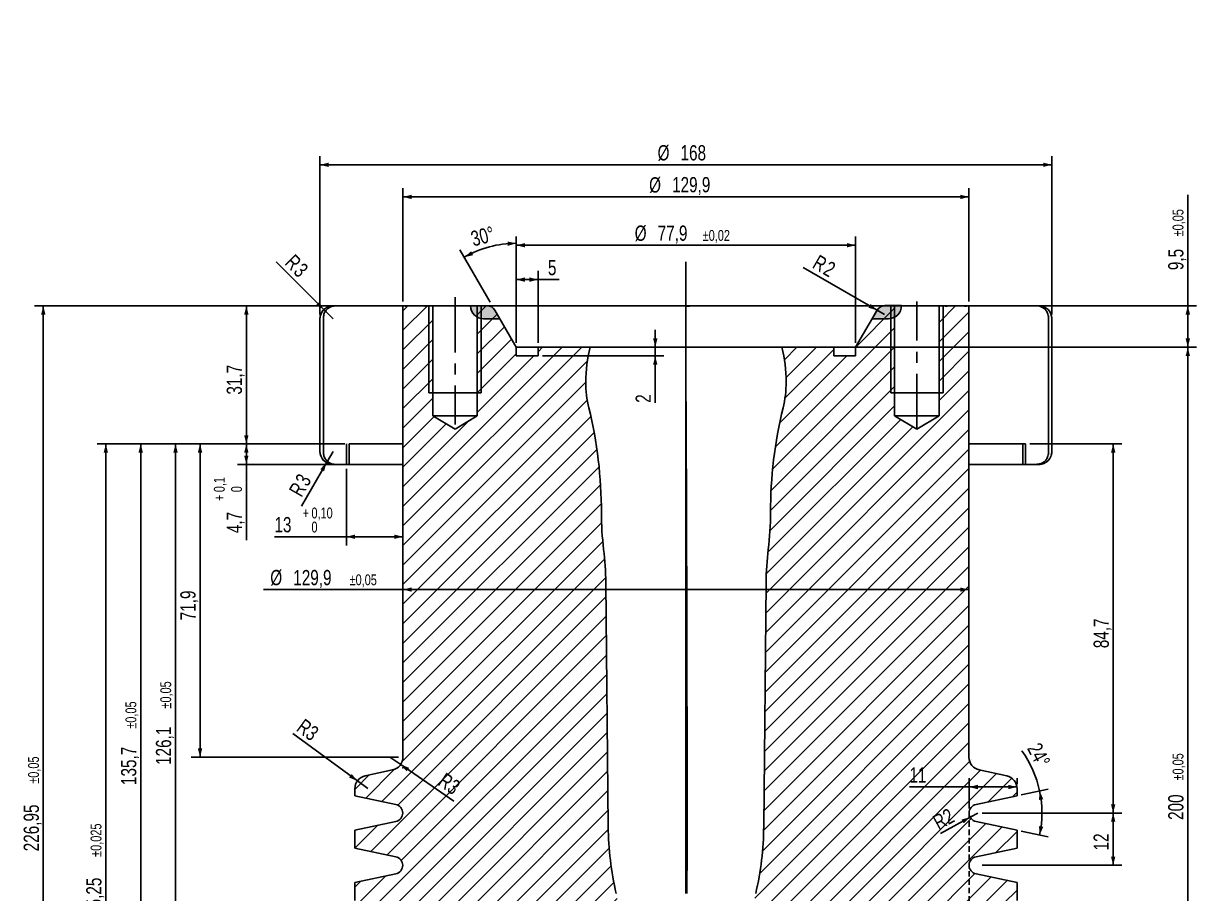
# Model space of a CAD drawing. Header units: millimetres. Extents: x 8 to 832, y 8 to 586.
# Drawn here: x 220 to 489.3, y 272.2 to 471.9 of the extents above; entities that cross this region are included whole.
import ezdxf

# ---------------------------------------------------------------- set-up
doc = ezdxf.new("R2010")
doc.units = ezdxf.units.MM
doc.header["$PDSIZE"] = -1
doc.linetypes.add('CENTERX2', pattern=[20.32, 12.7, -2.54, 2.54, -2.54])
doc.linetypes.add('HIDDEN', pattern=[1.905, 1.27, -0.635])
for name, color, linetype in [('CENTERLINE', 4, 'CENTERX2'), ('DETAIL', 3, 'Continuous'), ('DIMENSIONS', 2, 'Continuous'), ('HATCH', 3, 'Continuous'), ('HIDDEN', 3, 'HIDDEN')]:
    doc.layers.add(name, color=color, linetype=linetype)
doc.layers.add('OUTLINE', color=7, linetype='Continuous', lineweight=25)
doc.styles.add('SLDTEXTSTYLE0', font='TXT', dxfattribs={"width": 0.75})
doc.dimstyles.new('SLDDIMSTYLE0', dxfattribs={"dimtxt": 3.5, "dimasz": 2, "dimexe": 0, "dimexo": 0.0625, "dimgap": 0.875, "dimtad": 1, "dimrnd": 1e-09, "dimzin": 12, "dimdsep": 46, "dimtxsty": 'SLDTEXTSTYLE0', "dimsah": 1, "dimcen": 0.09, "dimadec": 0, "dimazin": 3, "dimtfac": 1, "dimtmove": 0, "dimatfit": 0, "dimfxl": 0, "dimfrac": 2, "dimtolj": 1, "dimtzin": 12, "dimarcsym": 0})
doc.dimstyles.new('SLDDIMSTYLE12', dxfattribs={"dimtxt": 3.5, "dimasz": 2, "dimexe": 0, "dimexo": 0.0625, "dimgap": 0.875, "dimtad": 1, "dimrnd": 1e-09, "dimzin": 12, "dimdsep": 46, "dimtxsty": 'SLDTEXTSTYLE0', "dimsah": 1, "dimcen": 0.09, "dimadec": 0, "dimazin": 3, "dimtol": 1, "dimtp": 0.02, "dimtm": 0.02, "dimtfac": 1, "dimtofl": 0, "dimtmove": 0, "dimatfit": 3, "dimfxl": 0, "dimfrac": 2, "dimtolj": 1, "dimarcsym": 0})
doc.dimstyles.new('SLDDIMSTYLE13', dxfattribs={"dimtxt": 3.5, "dimasz": 2, "dimexe": 0, "dimexo": 0.0625, "dimgap": 0.875, "dimtad": 1, "dimrnd": 1e-09, "dimzin": 12, "dimdsep": 46, "dimtxsty": 'SLDTEXTSTYLE0', "dimsah": 1, "dimcen": 0, "dimadec": 0, "dimazin": 3, "dimtfac": 1, "dimtofl": 0, "dimtmove": 0, "dimatfit": 3, "dimfxl": 0, "dimfrac": 2, "dimtolj": 1, "dimtzin": 12, "dimarcsym": 0})
doc.dimstyles.new('SLDDIMSTYLE14', dxfattribs={"dimtxt": 3.5, "dimasz": 2, "dimexe": 0, "dimexo": 0.0625, "dimgap": 0.875, "dimtad": 1, "dimdec": 4, "dimzin": 12, "dimdsep": 46, "dimtxsty": 'SLDTEXTSTYLE0', "dimsah": 1, "dimcen": 0.09, "dimazin": 3, "dimtfac": 1, "dimtofl": 0, "dimtmove": 0, "dimatfit": 3, "dimfxl": 0, "dimfrac": 2, "dimtolj": 1, "dimtzin": 12, "dimarcsym": 0})
doc.dimstyles.new('SLDDIMSTYLE16', dxfattribs={"dimtxt": 3.5, "dimasz": 2, "dimexe": 0, "dimexo": 0.0625, "dimgap": 0.875, "dimtad": 1, "dimrnd": 1e-09, "dimzin": 12, "dimdsep": 46, "dimtxsty": 'SLDTEXTSTYLE0', "dimsah": 1, "dimcen": 0.09, "dimadec": 0, "dimazin": 3, "dimtol": 1, "dimtp": 0.025, "dimtm": 0.025, "dimtfac": 1, "dimtdec": 3, "dimtofl": 0, "dimtmove": 0, "dimatfit": 3, "dimfxl": 0, "dimfrac": 2, "dimtolj": 1, "dimarcsym": 0})
doc.dimstyles.new('SLDDIMSTYLE18', dxfattribs={"dimtxt": 3.5, "dimasz": 2, "dimexe": 0, "dimexo": 0.0625, "dimgap": 0.875, "dimtad": 1, "dimdec": 1, "dimrnd": 1e-09, "dimzin": 12, "dimdsep": 46, "dimtxsty": 'SLDTEXTSTYLE0', "dimsah": 1, "dimcen": 0.09, "dimadec": 0, "dimazin": 3, "dimtol": 1, "dimtp": 0.1, "dimtfac": 1, "dimtdec": 1, "dimtofl": 0, "dimtmove": 0, "dimatfit": 3, "dimfxl": 0, "dimfrac": 2, "dimtolj": 1, "dimarcsym": 0})
doc.dimstyles.new('SLDDIMSTYLE19', dxfattribs={"dimtxt": 3.5, "dimasz": 2, "dimexe": 0, "dimexo": 0.0625, "dimgap": 0.875, "dimtad": 1, "dimrnd": 1e-09, "dimzin": 12, "dimdsep": 46, "dimtxsty": 'SLDTEXTSTYLE0', "dimsah": 1, "dimcen": 0.09, "dimadec": 0, "dimazin": 3, "dimtol": 1, "dimtp": 0.05, "dimtm": 0.05, "dimtfac": 1, "dimtofl": 0, "dimtmove": 0, "dimatfit": 3, "dimfxl": 0, "dimfrac": 2, "dimtolj": 1, "dimarcsym": 0})
doc.dimstyles.new('SLDDIMSTYLE2', dxfattribs={"dimtxt": 3.5, "dimasz": 2, "dimexe": 0, "dimexo": 0.0625, "dimgap": 0.875, "dimtad": 1, "dimrnd": 1e-09, "dimzin": 12, "dimdsep": 46, "dimtxsty": 'SLDTEXTSTYLE0', "dimsah": 1, "dimcen": 0.09, "dimadec": 0, "dimazin": 3, "dimtfac": 1, "dimtofl": 0, "dimtmove": 0, "dimatfit": 3, "dimfxl": 0, "dimfrac": 2, "dimtolj": 1, "dimtzin": 12, "dimarcsym": 0})
doc.dimstyles.new('SLDDIMSTYLE20', dxfattribs={"dimtxt": 3.5, "dimasz": 2, "dimexe": 0, "dimexo": 0.0625, "dimgap": 0.875, "dimtad": 1, "dimrnd": 1e-09, "dimzin": 12, "dimdsep": 46, "dimtxsty": 'SLDTEXTSTYLE0', "dimsah": 1, "dimcen": 0, "dimadec": 0, "dimazin": 3, "dimtfac": 1, "dimtofl": 0, "dimtmove": 0, "dimatfit": 3, "dimfxl": 0, "dimfrac": 2, "dimtolj": 1, "dimtzin": 12, "dimarcsym": 0})
doc.dimstyles.new('SLDDIMSTYLE4', dxfattribs={"dimtxt": 3.5, "dimasz": 2, "dimexe": 0, "dimexo": 0.0625, "dimgap": 0.875, "dimtad": 1, "dimrnd": 1e-09, "dimzin": 12, "dimdsep": 46, "dimtxsty": 'SLDTEXTSTYLE0', "dimsah": 1, "dimcen": 0, "dimadec": 0, "dimazin": 3, "dimtfac": 1, "dimtofl": 0, "dimtmove": 0, "dimatfit": 3, "dimfxl": 0, "dimfrac": 2, "dimtolj": 1, "dimtzin": 12, "dimarcsym": 0})
doc.dimstyles.new('SLDDIMSTYLE5', dxfattribs={"dimtxt": 3.5, "dimasz": 2, "dimexe": 0, "dimexo": 0.0625, "dimgap": 0.875, "dimtad": 1, "dimrnd": 1e-09, "dimzin": 12, "dimdsep": 46, "dimtxsty": 'SLDTEXTSTYLE0', "dimsah": 1, "dimcen": 0.09, "dimadec": 0, "dimazin": 3, "dimtol": 1, "dimtp": 0.1, "dimtfac": 1, "dimtofl": 0, "dimtmove": 0, "dimatfit": 3, "dimfxl": 0, "dimfrac": 2, "dimtolj": 1, "dimarcsym": 0})
doc.dimstyles.new('SLDDIMSTYLE6', dxfattribs={"dimtxt": 3.5, "dimasz": 2, "dimexe": 0, "dimexo": 0.0625, "dimgap": 0.875, "dimtad": 1, "dimrnd": 1e-09, "dimzin": 12, "dimdsep": 46, "dimtxsty": 'SLDTEXTSTYLE0', "dimsah": 1, "dimcen": 0, "dimadec": 0, "dimazin": 3, "dimtfac": 1, "dimtofl": 0, "dimtmove": 0, "dimatfit": 3, "dimfxl": 0, "dimfrac": 2, "dimtolj": 1, "dimtzin": 12, "dimarcsym": 0})
doc.dimstyles.new('SLDDIMSTYLE7', dxfattribs={"dimtxt": 3.5, "dimasz": 2, "dimexe": 0, "dimexo": 0.0625, "dimgap": 0.875, "dimtad": 1, "dimdec": 1, "dimrnd": 1e-09, "dimzin": 12, "dimdsep": 46, "dimtxsty": 'SLDTEXTSTYLE0', "dimsah": 1, "dimcen": 0.09, "dimadec": 0, "dimazin": 3, "dimtfac": 1, "dimtofl": 0, "dimtmove": 0, "dimatfit": 3, "dimfxl": 0, "dimfrac": 2, "dimtolj": 1, "dimtzin": 12, "dimarcsym": 0})
doc.dimstyles.new('SLDDIMSTYLE8', dxfattribs={"dimtxt": 3.5, "dimasz": 2, "dimexe": 0, "dimexo": 0.0625, "dimgap": 0.875, "dimtad": 1, "dimdec": 1, "dimrnd": 1e-09, "dimzin": 12, "dimdsep": 46, "dimtxsty": 'SLDTEXTSTYLE0', "dimsah": 1, "dimcen": 0.09, "dimadec": 0, "dimazin": 3, "dimtol": 1, "dimtp": 0.05, "dimtm": 0.05, "dimtfac": 1, "dimtofl": 0, "dimtmove": 0, "dimatfit": 3, "dimfxl": 0, "dimfrac": 2, "dimtolj": 1, "dimarcsym": 0})

# ---------------------------------------------------------------- blocks, each defined once
blk = doc.blocks.new('Block1')
at = {"layer": 'HATCH'}
h = blk.add_hatch(color=256, dxfattribs=at)
edge = h.paths.add_edge_path(flags=0)
edge.add_arc((3, 3), 3, 180, 270)
edge.add_line((3, 0), (6.73, 0))
edge.add_line((6.73, 0), (5.58, 2))
edge.add_arc((3.85, 1), 2, 30, 90)
edge.add_line((3.85, 3), (0, 3))
h = blk.add_hatch(color=256, dxfattribs=at)
edge = h.paths.add_edge_path(flags=0)
edge.add_arc((95.09, 1.05), 2, 90, 150)
edge.add_line((93.36, 2.05), (92.2, 0.05))
edge.add_line((92.2, 0.05), (95.93, 0.05))
edge.add_arc((95.93, 3.05), 3, 270, 360)
edge.add_line((98.93, 3.05), (95.09, 3.05))
for p, q in [((3.85, 3), (0, 3)), ((98.93, 3.05), (95.09, 3.05)), ((3, 0), (6.73, 0)), ((6.73, 0), (5.58, 2)), ((93.36, 2.05), (92.2, 0.05)), ((92.2, 0.05), (95.93, 0.05))]:
    blk.add_line(p, q)
for centre, radius, start, end in [((3, 3), 3, 180, 270), ((3.85, 1), 2, 30, 90), ((95.09, 1.05), 2, 90, 150), ((95.93, 3.05), 3, 270, 0)]:
    blk.add_arc(centre, radius, start, end)
blk = doc.blocks.new('_D_11')
at = {"layer": 'DIMENSIONS'}
for p, q in [((288.1, 405.07), (288.1, 441.43)), ((288.1, 439.43), (456.1, 439.43)), ((456.1, 405.07), (456.1, 441.43))]:
    blk.add_line(p, q, dxfattribs=at)
for points in [[(288.1, 439.43), (290.1, 438.93), (290.1, 439.93)], [(456.1, 439.43), (454.1, 439.93), (454.1, 438.93)]]:
    blk.add_solid(points, dxfattribs=at)
at = {"layer": 'DIMENSIONS', "char_height": 3.5, "attachment_point": 1, "style": 'SLDTEXTSTYLE0'}
for s, insert in [('%%c', (365.59, 443.94)), ('168', (370.86, 443.94))]:
    blk.add_mtext(s, dxfattribs=dict(at, insert=insert))
blk = doc.blocks.new('_D_12')
at = {"layer": 'DIMENSIONS'}
for q in [(278.02, 417.15), (291.1, 404.07)]:
    blk.add_line((288.98, 406.19), q, dxfattribs=at)
blk.add_solid([(288.98, 406.19), (287.92, 407.96), (287.22, 407.25)], dxfattribs=at)
at = {"layer": 'DIMENSIONS', "char_height": 3.5, "attachment_point": 1, "rotation": 315, "style": 'SLDTEXTSTYLE0'}
for s, insert in [('R', (282.3, 419.18)), ('3', (284.3, 417.18))]:
    blk.add_mtext(s, dxfattribs=dict(at, insert=insert))
blk = doc.blocks.new('_D_13')
at = {"layer": 'DIMENSIONS'}
for q in [(291.1, 373.67), (283.86, 361.12)]:
    blk.add_line((289.6, 371.07), q, dxfattribs=at)
blk.add_solid([(289.6, 371.07), (288.17, 369.59), (289.04, 369.09)], dxfattribs=at)
at = {"layer": 'DIMENSIONS', "char_height": 3.5, "attachment_point": 1, "rotation": 60, "style": 'SLDTEXTSTYLE0'}
for s, insert in [('R', (280.82, 364.7)), ('3', (282.24, 367.16))]:
    blk.add_mtext(s, dxfattribs=dict(at, insert=insert))
blk = doc.blocks.new('_D_14')
at = {"layer": 'DIMENSIONS'}
for p, q in [((451.05, 375.37), (472.17, 375.37)), ((470.17, 290.67), (470.17, 375.37)), ((440.1, 290.67), (472.17, 290.67))]:
    blk.add_line(p, q, dxfattribs=at)
for points in [[(470.17, 375.37), (469.67, 373.37), (470.67, 373.37)], [(470.17, 290.67), (470.67, 292.67), (469.67, 292.67)]]:
    blk.add_solid(points, dxfattribs=at)
at = {"layer": 'DIMENSIONS', "insert": (465.66, 328.49), "char_height": 3.5, "attachment_point": 1, "rotation": 90, "style": 'SLDTEXTSTYLE0'}
blk.add_mtext('84,7', dxfattribs=at)
blk = doc.blocks.new('_D_15')
at = {"layer": 'DIMENSIONS'}
for p, q in [((294.15, 369.67), (294.15, 352.07)), ((294.15, 354.07), (277.65, 354.07)), ((294.15, 354.07), (307.15, 354.07))]:
    blk.add_line(p, q, dxfattribs=at)
for points in [[(294.15, 354.07), (296.15, 353.57), (296.15, 354.57)], [(307.15, 354.07), (305.15, 354.57), (305.15, 353.57)]]:
    blk.add_solid(points, dxfattribs=at)
at = {"layer": 'DIMENSIONS', "attachment_point": 1, "style": 'SLDTEXTSTYLE0'}
for s, insert, char_height in [('13', (277.65, 358.59), 3.5), ('+', (284.12, 360.77), 2.5), ('0,10', (286.14, 360.77), 2.5), ('0', (286.14, 357.54), 2.5)]:
    blk.add_mtext(s, dxfattribs=dict(at, insert=insert, char_height=char_height))
blk = doc.blocks.new('_D_23')
at = {"layer": 'DIMENSIONS'}
for p, q in [((293.8, 375.37), (258.57, 375.37)), ((260.57, 303.48), (260.57, 375.37)), ((306.15, 303.48), (258.57, 303.48))]:
    blk.add_line(p, q, dxfattribs=at)
for points in [[(260.57, 375.37), (260.07, 373.37), (261.07, 373.37)], [(260.57, 303.48), (261.07, 305.48), (260.07, 305.48)]]:
    blk.add_solid(points, dxfattribs=at)
at = {"layer": 'DIMENSIONS', "insert": (256.05, 334.9), "char_height": 3.5, "attachment_point": 1, "rotation": 90, "style": 'SLDTEXTSTYLE0'}
blk.add_mtext('71,9', dxfattribs=at)
blk = doc.blocks.new('_D_25')
at = {"layer": 'DIMENSIONS'}
for p, q in [((487.3, 407.07), (487.3, 432.51)), ((373.1, 407.07), (489.3, 407.07)), ((487.3, 407.07), (487.3, 397.57)), ((423.1, 397.57), (489.3, 397.57))]:
    blk.add_line(p, q, dxfattribs=at)
for points in [[(487.3, 407.07), (486.8, 405.07), (487.8, 405.07)], [(487.3, 397.57), (487.8, 399.57), (486.8, 399.57)]]:
    blk.add_solid(points, dxfattribs=at)
at = {"layer": 'DIMENSIONS', "attachment_point": 1, "rotation": 90, "style": 'SLDTEXTSTYLE0'}
for s, insert, char_height in [('±0,05', (483.8, 423), 2.5), ('9,5', (482.79, 415.25), 3.5)]:
    blk.add_mtext(s, dxfattribs=dict(at, insert=insert, char_height=char_height))
blk = doc.blocks.new('_D_30')
at = {"layer": 'DIMENSIONS'}
for p, q in [((333.15, 398.57), (333.15, 422.97)), ((411.05, 398.57), (411.05, 422.97)), ((333.15, 420.97), (411.05, 420.97))]:
    blk.add_line(p, q, dxfattribs=at)
for points in [[(333.15, 420.97), (335.15, 420.47), (335.15, 421.47)], [(411.05, 420.97), (409.05, 421.47), (409.05, 420.47)]]:
    blk.add_solid(points, dxfattribs=at)
at = {"layer": 'DIMENSIONS', "attachment_point": 1, "style": 'SLDTEXTSTYLE0'}
for s, insert, char_height in [('%%c', (360.34, 425.49), 3.5), ('77,9', (365.61, 425.49), 3.5), ('±0,02', (375.95, 424.47), 2.5)]:
    blk.add_mtext(s, dxfattribs=dict(at, insert=insert, char_height=char_height))
blk = doc.blocks.new('_D_31')
at = {"layer": 'DIMENSIONS'}
for q in [(399.01, 415.85), (417.69, 405.07)]:
    blk.add_line((415.96, 406.07), q, dxfattribs=at)
blk.add_solid([(415.96, 406.07), (414.48, 407.5), (413.98, 406.63)], dxfattribs=at)
at = {"layer": 'DIMENSIONS', "char_height": 3.5, "attachment_point": 1, "rotation": 330, "style": 'SLDTEXTSTYLE0'}
for s, insert in [('R', (402.63, 418.94)), ('2', (405.08, 417.52))]:
    blk.add_mtext(s, dxfattribs=dict(at, insert=insert))
blk = doc.blocks.new('_D_37')
at = {"layer": 'DIMENSIONS'}
blk.add_line((327.17, 407.93), (320.23, 419.94), dxfattribs=at)
blk.add_arc((333.15, 397.57), 23.84, 90, 120, dxfattribs=at)
for points in [[(333.15, 421.41), (331.14, 421.82), (331.18, 420.82)], [(321.23, 418.21), (323.24, 418.7), (322.78, 419.58)]]:
    blk.add_solid(points, dxfattribs=at)
at = {"layer": 'DIMENSIONS', "insert": (322.42, 424.04), "char_height": 3.5, "attachment_point": 1, "rotation": 15, "style": 'SLDTEXTSTYLE0'}
blk.add_mtext('30°', dxfattribs=at)
blk = doc.blocks.new('_D_41')
at = {"layer": 'DIMENSIONS'}
for p, q in [((293.8, 375.37), (236.95, 375.37)), ((238.95, 375.37), (238.95, 180.12)), ((300.95, 180.12), (236.95, 180.12))]:
    blk.add_line(p, q, dxfattribs=at)
for points in [[(238.95, 375.37), (238.45, 373.37), (239.45, 373.37)], [(238.95, 180.12), (239.45, 182.12), (238.45, 182.12)]]:
    blk.add_solid(points, dxfattribs=at)
at = {"layer": 'DIMENSIONS', "attachment_point": 1, "rotation": 90, "style": 'SLDTEXTSTYLE0'}
for s, insert, char_height in [('±0,025', (235.45, 280.61), 2.5), ('195,25', (234.44, 265.1), 3.5)]:
    blk.add_mtext(s, dxfattribs=dict(at, insert=insert, char_height=char_height))
blk = doc.blocks.new('_D_43')
at = {"layer": 'DIMENSIONS'}
for p, q in [((293.8, 375.37), (269.2, 375.37)), ((271.2, 375.37), (271.2, 370.67)), ((293.8, 370.67), (269.2, 370.67)), ((271.2, 370.67), (271.2, 353.3))]:
    blk.add_line(p, q, dxfattribs=at)
for points in [[(271.2, 375.37), (270.7, 373.37), (271.7, 373.37)], [(271.2, 370.67), (271.7, 372.67), (270.7, 372.67)]]:
    blk.add_solid(points, dxfattribs=at)
at = {"layer": 'DIMENSIONS', "attachment_point": 1, "rotation": 90, "style": 'SLDTEXTSTYLE0'}
for s, insert, char_height in [('0,1', (263.74, 364.29), 2.5), ('+', (263.74, 362.27), 2.5), ('0', (267.7, 364.29), 2.5), ('4,7', (266.69, 354.89), 3.5)]:
    blk.add_mtext(s, dxfattribs=dict(at, insert=insert, char_height=char_height))
blk = doc.blocks.new('_D_44')
at = {"layer": 'DIMENSIONS'}
for p, q in [((325.51, 407.07), (222.6, 407.07)), ((224.6, 407.07), (224.6, 180.12)), ((300.95, 180.12), (222.6, 180.12))]:
    blk.add_line(p, q, dxfattribs=at)
for points in [[(224.6, 407.07), (224.1, 405.07), (225.1, 405.07)], [(224.6, 180.12), (225.1, 182.12), (224.1, 182.12)]]:
    blk.add_solid(points, dxfattribs=at)
at = {"layer": 'DIMENSIONS', "attachment_point": 1, "rotation": 90, "style": 'SLDTEXTSTYLE0'}
for s, insert, char_height in [('±0,05', (221.1, 297.39), 2.5), ('226,95', (220.09, 281.88), 3.5)]:
    blk.add_mtext(s, dxfattribs=dict(at, insert=insert, char_height=char_height))
blk = doc.blocks.new('_D_45')
at = {"layer": 'DIMENSIONS'}
for p, q in [((293.8, 375.37), (244.95, 375.37)), ((246.95, 375.37), (246.95, 239.67)), ((298.95, 239.67), (244.95, 239.67))]:
    blk.add_line(p, q, dxfattribs=at)
for points in [[(246.95, 375.37), (246.45, 373.37), (247.45, 373.37)], [(246.95, 239.67), (247.45, 241.67), (246.45, 241.67)]]:
    blk.add_solid(points, dxfattribs=at)
at = {"layer": 'DIMENSIONS', "attachment_point": 1, "rotation": 90, "style": 'SLDTEXTSTYLE0'}
for s, insert, char_height in [('±0,05', (243.45, 310.02), 2.5), ('135,7', (242.44, 297.09), 3.5)]:
    blk.add_mtext(s, dxfattribs=dict(at, insert=insert, char_height=char_height))
blk = doc.blocks.new('_D_47')
at = {"layer": 'DIMENSIONS'}
for p, q in [((407.05, 397.57), (489.3, 397.57)), ((487.3, 397.57), (487.3, 197.57)), ((397.6, 197.57), (489.3, 197.57))]:
    blk.add_line(p, q, dxfattribs=at)
for points in [[(487.3, 397.57), (486.8, 395.57), (487.8, 395.57)], [(487.3, 197.57), (487.8, 199.57), (486.8, 199.57)]]:
    blk.add_solid(points, dxfattribs=at)
at = {"layer": 'DIMENSIONS', "attachment_point": 1, "rotation": 90, "style": 'SLDTEXTSTYLE0'}
for s, insert, char_height in [('±0,05', (483.8, 298.13), 2.5), ('200', (482.79, 289.08), 3.5)]:
    blk.add_mtext(s, dxfattribs=dict(at, insert=insert, char_height=char_height))
blk = doc.blocks.new('_D_48')
at = {"layer": 'DIMENSIONS'}
for q in [(275.11, 341.94), (437.05, 341.94)]:
    blk.add_line((307.15, 341.94), q, dxfattribs=at)
for points in [[(307.15, 341.94), (309.15, 341.44), (309.15, 342.44)], [(437.05, 341.94), (435.05, 342.44), (435.05, 341.44)]]:
    blk.add_solid(points, dxfattribs=at)
at = {"layer": 'DIMENSIONS', "attachment_point": 1, "style": 'SLDTEXTSTYLE0'}
for s, insert, char_height in [('%%c', (276.69, 346.45), 3.5), ('129,9', (281.97, 346.45), 3.5), ('±0,05', (294.9, 345.44), 2.5)]:
    blk.add_mtext(s, dxfattribs=dict(at, insert=insert, char_height=char_height))
blk = doc.blocks.new('_D_49')
at = {"layer": 'DIMENSIONS'}
for p, q in [((440.1, 290.67), (472.17, 290.67)), ((470.17, 290.67), (470.17, 278.67)), ((440.1, 278.67), (472.17, 278.67))]:
    blk.add_line(p, q, dxfattribs=at)
for points in [[(470.17, 290.67), (469.67, 288.67), (470.67, 288.67)], [(470.17, 278.67), (470.67, 280.67), (469.67, 280.67)]]:
    blk.add_solid(points, dxfattribs=at)
at = {"layer": 'DIMENSIONS', "insert": (465.66, 282.08), "char_height": 3.5, "attachment_point": 1, "rotation": 90, "style": 'SLDTEXTSTYLE0'}
blk.add_mtext('12', dxfattribs=at)
blk = doc.blocks.new('_D_50')
at = {"layer": 'DIMENSIONS'}
for p, q in [((449.08, 294.83), (455.24, 296.14)), ((449.08, 286.5), (455.24, 285.19))]:
    blk.add_line(p, q, dxfattribs=at)
for start, end in [(12, 35.8057), (348, 12)]:
    blk.add_arc((429.48, 290.67), 24.33, start, end, dxfattribs=at)
for points in [[(453.29, 295.73), (453.13, 293.67), (454.12, 293.84)], [(453.29, 285.61), (454.12, 287.5), (453.13, 287.66)]]:
    blk.add_solid(points, dxfattribs=at)
at = {"layer": 'DIMENSIONS', "insert": (453.42, 307.14), "char_height": 3.5, "attachment_point": 1, "rotation": 297.5761, "style": 'SLDTEXTSTYLE0'}
blk.add_mtext('24°', dxfattribs=at)
blk = doc.blocks.new('_D_51')
at = {"layer": 'DIMENSIONS'}
for q in [(430.52, 285.94), (439.1, 290.67)]:
    blk.add_line((437.35, 289.7), q, dxfattribs=at)
blk.add_solid([(437.35, 289.7), (435.36, 289.18), (435.84, 288.3)], dxfattribs=at)
at = {"layer": 'DIMENSIONS', "insert": (428.42, 289.74), "char_height": 3.5, "attachment_point": 1, "rotation": 28.8469, "style": 'SLDTEXTSTYLE0'}
blk.add_mtext('R2', dxfattribs=at)
blk = doc.blocks.new('_D_52')
at = {"layer": 'DIMENSIONS'}
for p, q in [((307.15, 408.07), (307.15, 434.06)), ((437.05, 408.07), (437.05, 434.06)), ((307.15, 432.06), (437.05, 432.06))]:
    blk.add_line(p, q, dxfattribs=at)
for points in [[(307.15, 432.06), (309.15, 431.56), (309.15, 432.56)], [(437.05, 432.06), (435.05, 432.56), (435.05, 431.56)]]:
    blk.add_solid(points, dxfattribs=at)
at = {"layer": 'DIMENSIONS', "char_height": 3.5, "attachment_point": 1, "style": 'SLDTEXTSTYLE0'}
for s, insert in [('%%c', (363.65, 436.57)), ('129,9', (368.92, 436.62))]:
    blk.add_mtext(s, dxfattribs=dict(at, insert=insert))
blk = doc.blocks.new('_D_53')
at = {"layer": 'DIMENSIONS'}
for p, q in [((290.72, 407.07), (269.2, 407.07)), ((271.2, 375.37), (271.2, 407.07)), ((293.8, 375.37), (269.2, 375.37))]:
    blk.add_line(p, q, dxfattribs=at)
for points in [[(271.2, 407.07), (270.7, 405.07), (271.7, 405.07)], [(271.2, 375.37), (271.7, 377.37), (270.7, 377.37)]]:
    blk.add_solid(points, dxfattribs=at)
at = {"layer": 'DIMENSIONS', "insert": (266.69, 386.69), "char_height": 3.5, "attachment_point": 1, "rotation": 90, "style": 'SLDTEXTSTYLE0'}
blk.add_mtext('31,7', dxfattribs=at)
blk = doc.blocks.new('_D_54')
at = {"layer": 'DIMENSIONS'}
for p, q in [((293.8, 375.37), (252.95, 375.37)), ((254.95, 249.27), (254.95, 375.37)), ((295.1, 249.27), (252.95, 249.27))]:
    blk.add_line(p, q, dxfattribs=at)
for points in [[(254.95, 375.37), (254.45, 373.37), (255.45, 373.37)], [(254.95, 249.27), (255.45, 251.27), (254.45, 251.27)]]:
    blk.add_solid(points, dxfattribs=at)
at = {"layer": 'DIMENSIONS', "attachment_point": 1, "rotation": 90, "style": 'SLDTEXTSTYLE0'}
for s, insert, char_height in [('±0,05', (251.45, 314.64), 2.5), ('126,1', (250.44, 301.7), 3.5)]:
    blk.add_mtext(s, dxfattribs=dict(at, insert=insert, char_height=char_height))
blk = doc.blocks.new('_D_55')
at = {"layer": 'DIMENSIONS'}
for p, q in [((437.1, 296.64), (423.4, 296.64)), ((437.1, 291.67), (437.1, 298.64)), ((437.1, 296.64), (448.1, 296.64)), ((448.1, 297.27), (448.1, 298.64))]:
    blk.add_line(p, q, dxfattribs=at)
for points in [[(437.1, 296.64), (439.1, 296.14), (439.1, 297.14)], [(448.1, 296.64), (446.1, 297.14), (446.1, 296.14)]]:
    blk.add_solid(points, dxfattribs=at)
at = {"layer": 'DIMENSIONS', "insert": (423.4, 301.15), "char_height": 3.5, "attachment_point": 1, "style": 'SLDTEXTSTYLE0'}
blk.add_mtext('11', dxfattribs=at)
blk = doc.blocks.new('_D_56')
at = {"layer": 'DIMENSIONS'}
for q in [(281.88, 308.89), (299.1, 296.27)]:
    blk.add_line((296.68, 298.04), q, dxfattribs=at)
blk.add_solid([(296.68, 298.04), (295.37, 299.63), (294.78, 298.82)], dxfattribs=at)
at = {"layer": 'DIMENSIONS', "insert": (284.53, 312.51), "char_height": 3.5, "attachment_point": 1, "rotation": 323.7687, "style": 'SLDTEXTSTYLE0'}
blk.add_mtext('R3', dxfattribs=at)
blk = doc.blocks.new('_D_57')
at = {"layer": 'DIMENSIONS'}
for q in [(304.15, 303.48), (318.85, 293.36)]:
    blk.add_line((306.63, 301.78), q, dxfattribs=at)
blk.add_solid([(306.63, 301.78), (307.99, 300.23), (308.56, 301.05)], dxfattribs=at)
at = {"layer": 'DIMENSIONS', "insert": (316.92, 300.11), "char_height": 3.5, "attachment_point": 1, "rotation": 325.4536, "style": 'SLDTEXTSTYLE0'}
blk.add_mtext('R3', dxfattribs=at)
blk = doc.blocks.new('_D_58')
at = {"layer": 'DIMENSIONS'}
for p, q in [((365.06, 397.57), (365.06, 401.57)), ((351.1, 397.57), (367.06, 397.57)), ((365.06, 397.57), (365.06, 395.57)), ((339.15, 395.57), (367.06, 395.57)), ((365.06, 395.57), (365.06, 384.81))]:
    blk.add_line(p, q, dxfattribs=at)
for points in [[(365.06, 397.57), (365.56, 399.57), (364.56, 399.57)], [(365.06, 395.57), (364.56, 393.57), (365.56, 393.57)]]:
    blk.add_solid(points, dxfattribs=at)
at = {"layer": 'DIMENSIONS', "insert": (360.54, 384.81), "char_height": 3.5, "attachment_point": 1, "rotation": 90, "style": 'SLDTEXTSTYLE0'}
blk.add_mtext('2', dxfattribs=at)
blk = doc.blocks.new('_D_59')
at = {"layer": 'DIMENSIONS'}
for p, q in [((333.15, 398.57), (333.15, 415.08)), ((338.15, 398.57), (338.15, 415.08)), ((338.15, 413.08), (333.15, 413.08)), ((338.15, 413.08), (343.01, 413.08))]:
    blk.add_line(p, q, dxfattribs=at)
for points in [[(333.15, 413.08), (335.15, 412.58), (335.15, 413.58)], [(338.15, 413.08), (336.15, 413.58), (336.15, 412.58)]]:
    blk.add_solid(points, dxfattribs=at)
at = {"layer": 'DIMENSIONS', "insert": (340.42, 417.59), "char_height": 3.5, "attachment_point": 1, "style": 'SLDTEXTSTYLE0'}
blk.add_mtext('5', dxfattribs=at)

msp = doc.modelspace()

# ---------------------------------------------------------------- hatches: boundary and pattern name
at = {"layer": 'HATCH'}
h = msp.add_hatch(dxfattribs=at)
h.set_pattern_fill('ANSI31', color=256, angle=3e-322, style=0)
edge = h.paths.add_edge_path(flags=0)
edge.add_arc((305.10439, 290.66771), 2, -78, 78, ccw=False)
edge.add_line((305.52022, 288.71142), (296.10439, 286.71002))
edge.add_line((296.10439, 286.71002), (296.10439, 282.6254))
edge.add_line((296.10439, 282.6254), (305.52022, 280.62401))
edge.add_arc((305.10439, 278.66771), 2, -78, 78, ccw=False)
edge.add_line((305.52022, 276.71142), (296.10439, 274.71002))
edge.add_line((296.10439, 274.71002), (296.10439, 270.6254))
edge.add_line((296.10439, 270.6254), (305.52022, 268.62401))
edge.add_arc((305.10439, 266.66771), 2, -78, 78, ccw=False)
edge.add_line((305.52022, 264.71142), (296.10439, 262.71002))
edge.add_line((296.10439, 262.71002), (296.10439, 249.26771))
edge.add_line((296.10439, 249.26771), (301.95439, 249.26771))
edge.add_line((301.95439, 249.26771), (301.95439, 243.06771))
edge.add_line((301.95439, 243.06771), (319.95439, 243.06771))
edge.add_line((319.95439, 243.06771), (321.99732, 239.66771))
edge.add_line((321.99732, 239.66771), (319.95439, 236.26771))
edge.add_line((319.95439, 236.26771), (301.95439, 236.26771))
edge.add_line((301.95439, 236.26771), (301.95439, 180.11771))
edge.add_line((301.95439, 180.11771), (332.93939, 180.11771))
edge.add_arc((332.93939, 181.61771), 1.5, 270, 360)
edge.add_line((334.43939, 181.61771), (334.43939, 184.79169))
edge.add_arc((332.93939, 184.79169), 1.5, 0, 60)
edge.add_line((333.68939, 186.09073), (326.85439, 190.03692))
edge.add_line((326.85439, 190.03692), (326.85439, 194.39771))
edge.add_line((326.85439, 194.39771), (341.10439, 194.39771))
edge.add_line((341.10439, 194.39771), (341.10439, 240.89556))
edge.add_line((341.10439, 240.89556), (343.60439, 242.39771))
edge.add_line((343.60439, 242.39771), (346.10439, 240.89556))
edge.add_line((346.10439, 240.89556), (346.10439, 194.39771))
edge.add_arc((346.10439, 195.89771), 1.5, 270, 360)
edge.add_line((347.60439, 195.89771), (347.60439, 197.56771))
edge.add_line((347.60439, 197.56771), (359.45439, 197.56771))
edge.add_line((359.45439, 197.56771), (359.45439, 202.56771))
edge.add_line((359.45439, 202.56771), (357.60439, 260.56771))
edge.add_arc((297.63489, 258.65489), 60, 1.8269184, 13.0381869)
edge.add_arc((425.51259, 288.26757), 71.26163, 180.5627083, 193.0381869, ccw=False)
edge.add_line((354.25439, 287.56771), (353.70439, 343.56771))
edge.add_arc((284.57451, 342.88876), 69.13322, 0.5627083, 6.8850378)
edge.add_arc((422.70439, 359.56771), 70, 180, 186.8850378, ccw=False)
edge.add_arc((250.90439, 359.56771), 101.8, 0, 13.6855468)
edge.add_arc((374.10439, 389.56771), 25, 180, 193.6855468, ccw=False)
edge.add_arc((381.60439, 389.56771), 32.5, 165.7499673, 180, ccw=False)
edge.add_line((350.10439, 397.56771), (338.15439, 397.56771))
edge.add_line((338.15439, 397.56771), (338.15439, 395.56771))
edge.add_line((338.15439, 395.56771), (333.15439, 395.56771))
edge.add_line((333.15439, 395.56771), (333.15439, 397.56771))
edge.add_line((333.15439, 397.56771), (328.24692, 406.06771))
edge.add_arc((326.51486, 405.06771), 2, 30, 90)
edge.add_line((326.51486, 407.06771), (324.20439, 407.06771))
edge.add_line((324.20439, 407.06771), (324.20439, 381.81771))
edge.add_line((324.20439, 381.81771), (319.10439, 378.75333))
edge.add_line((319.10439, 378.75333), (314.00439, 381.81771))
edge.add_line((314.00439, 381.81771), (314.00439, 407.06771))
edge.add_line((314.00439, 407.06771), (312.63937, 407.06771))
edge.add_line((312.63937, 407.06771), (312.63937, 406.96771))
edge.add_line((312.63937, 406.96771), (312.16237, 406.96771))
edge.add_line((312.16237, 406.96771), (312.16237, 407.06771))
edge.add_line((312.16237, 407.06771), (308.16611, 407.06771))
edge.add_line((308.16611, 407.06771), (308.16611, 406.96771))
edge.add_line((308.16611, 406.96771), (307.67405, 406.96771))
edge.add_line((307.67405, 406.96771), (307.67405, 407.06771))
edge.add_line((307.67405, 407.06771), (307.15439, 407.06771))
edge.add_line((307.15439, 407.06771), (307.15439, 375.36771))
edge.add_line((307.15439, 375.36771), (307.15439, 303.4775))
edge.add_arc((304.15439, 303.4775), 3, 282, 360, ccw=False)
edge.add_line((304.77813, 300.54306), (298.48066, 299.20449))
edge.add_arc((299.10439, 296.27004), 3, 102, 180)
edge.add_line((296.10439, 296.27004), (296.10439, 294.6254))
edge.add_line((296.10439, 294.6254), (305.52022, 292.62401))
h = msp.add_hatch(dxfattribs=at)
h.set_pattern_fill('ANSI31', color=256, angle=3e-322, style=0)
edge = h.paths.add_edge_path(flags=0)
edge.add_line((431.56941, 407.06771), (430.20439, 407.06771))
edge.add_line((430.20439, 407.06771), (430.20439, 381.81771))
edge.add_line((430.20439, 381.81771), (425.10439, 378.75333))
edge.add_line((425.10439, 378.75333), (420.00439, 381.81771))
edge.add_line((420.00439, 381.81771), (420.00439, 407.06771))
edge.add_line((420.00439, 407.06771), (417.69392, 407.06771))
edge.add_arc((417.69392, 405.06771), 2, 90, 150)
edge.add_line((415.96187, 406.06771), (411.05439, 397.56771))
edge.add_line((411.05439, 397.56771), (411.05439, 395.56771))
edge.add_line((411.05439, 395.56771), (406.05439, 395.56771))
edge.add_line((406.05439, 395.56771), (406.05439, 397.56771))
edge.add_line((406.05439, 397.56771), (394.10439, 397.56771))
edge.add_arc((362.60439, 389.56771), 32.5, 0, 14.2500327, ccw=False)
edge.add_arc((370.10439, 389.56771), 25, 346.3144532, 360, ccw=False)
edge.add_arc((493.30439, 359.56771), 101.8, 166.3144532, 180)
edge.add_arc((321.50439, 359.56771), 70, 353.1149622, 360, ccw=False)
edge.add_arc((459.63428, 342.88876), 69.13322, 173.1149622, 179.4372917)
edge.add_line((390.50439, 343.56771), (389.95439, 287.56771))
edge.add_arc((318.6962, 288.26757), 71.26163, 346.9618131, 359.4372917, ccw=False)
edge.add_arc((446.57389, 258.65489), 60, 166.9618131, 178.1730816)
edge.add_line((386.60439, 260.56771), (384.75439, 202.56771))
edge.add_line((384.75439, 202.56771), (384.75439, 197.56771))
edge.add_line((384.75439, 197.56771), (396.60439, 197.56771))
edge.add_line((396.60439, 197.56771), (396.60439, 195.89771))
edge.add_arc((398.10439, 195.89771), 1.5, 180, 270)
edge.add_line((398.10439, 194.39771), (398.10439, 240.89556))
edge.add_line((398.10439, 240.89556), (400.60439, 242.39771))
edge.add_line((400.60439, 242.39771), (403.10439, 240.89556))
edge.add_line((403.10439, 240.89556), (403.10439, 194.39771))
edge.add_line((403.10439, 194.39771), (417.35439, 194.39771))
edge.add_line((417.35439, 194.39771), (417.35439, 190.03692))
edge.add_line((417.35439, 190.03692), (410.51939, 186.09073))
edge.add_arc((411.26939, 184.79169), 1.5, 120, 180)
edge.add_line((409.76939, 184.79169), (409.76939, 181.61771))
edge.add_arc((411.26939, 181.61771), 1.5, 180, 270)
edge.add_line((411.26939, 180.11771), (442.25439, 180.11771))
edge.add_line((442.25439, 180.11771), (442.25439, 236.26771))
edge.add_line((442.25439, 236.26771), (424.25439, 236.26771))
edge.add_line((424.25439, 236.26771), (422.21147, 239.66771))
edge.add_line((422.21147, 239.66771), (424.25439, 243.06771))
edge.add_line((424.25439, 243.06771), (442.25439, 243.06771))
edge.add_line((442.25439, 243.06771), (442.25439, 249.26771))
edge.add_line((442.25439, 249.26771), (448.10439, 249.26771))
edge.add_line((448.10439, 249.26771), (448.10439, 262.71002))
edge.add_line((448.10439, 262.71002), (438.68857, 264.71142))
edge.add_arc((439.10439, 266.66771), 2, 102, 258, ccw=False)
edge.add_line((438.68857, 268.62401), (448.10439, 270.6254))
edge.add_line((448.10439, 270.6254), (448.10439, 274.71002))
edge.add_line((448.10439, 274.71002), (438.68857, 276.71142))
edge.add_arc((439.10439, 278.66771), 2, 102, 258, ccw=False)
edge.add_line((438.68857, 280.62401), (448.10439, 282.6254))
edge.add_line((448.10439, 282.6254), (448.10439, 286.71002))
edge.add_line((448.10439, 286.71002), (438.68857, 288.71142))
edge.add_arc((439.10439, 290.66771), 2, 102, 258, ccw=False)
edge.add_line((438.68857, 292.62401), (448.10439, 294.6254))
edge.add_line((448.10439, 294.6254), (448.10439, 296.27004))
edge.add_arc((445.10439, 296.27004), 3, 0, 78)
edge.add_line((445.72813, 299.20449), (439.43066, 300.54306))
edge.add_arc((440.05439, 303.4775), 3, 180, 258, ccw=False)
edge.add_line((437.05439, 303.4775), (437.05439, 375.36771))
edge.add_line((437.05439, 375.36771), (437.05439, 407.06771))
edge.add_line((437.05439, 407.06771), (436.53473, 407.06771))
edge.add_line((436.53473, 407.06771), (436.53473, 406.96771))
edge.add_line((436.53473, 406.96771), (436.04267, 406.96771))
edge.add_line((436.04267, 406.96771), (436.04267, 407.06771))
edge.add_line((436.04267, 407.06771), (432.04641, 407.06771))
edge.add_line((432.04641, 407.06771), (432.04641, 406.96771))
edge.add_line((432.04641, 406.96771), (431.56941, 406.96771))
edge.add_line((431.56941, 406.96771), (431.56941, 407.06771))

# ---------------------------------------------------------------- linework, layer by layer
at = {"color": 51, "linetype": 'Continuous', "lineweight": 18}
msp.add_point((307.15439, 301.04815), dxfattribs=at)
at = {"layer": 'CENTERLINE'}
for p, q in [((372.10439, 407.06771), (372.10439, 417.15105)), ((319.10439, 409.06771), (319.10439, 379.81771)), ((425.10439, 378.75333), (425.10439, 408.04665))]:
    msp.add_line(p, q, dxfattribs=at)
at = {"layer": 'DETAIL'}
for p, q in [((313.10439, 407.06771), (313.10439, 387.06771)), ((325.10439, 407.06771), (325.10439, 387.06771)), ((313.10439, 387.06771), (325.10439, 387.06771))]:
    msp.add_line(p, q, dxfattribs=at)
at = {"layer": 'HIDDEN'}
for p, q in [((288.10439, 404.06771), (288.10439, 373.66771)), ((456.10439, 373.66771), (456.10439, 404.06771)), ((294.15439, 370.66771), (294.15439, 375.36771)), ((437.05439, 375.36771), (450.05439, 375.36771)), ((450.05439, 375.36771), (450.05439, 370.66771)), ((291.10439, 370.66771), (294.15439, 370.66771)), ((450.05439, 370.66771), (453.10439, 370.66771)), ((437.10439, 290.66771), (437.10439, 209.7513))]:
    msp.add_line(p, q, dxfattribs=at)
for centre, start, end in [((291.10439, 404.06771), 90, 180), ((453.10439, 404.06771), 0, 90), ((291.10439, 373.66771), 180, 270), ((453.10439, 373.66771), 270, 0)]:
    msp.add_arc(centre, 3, start, end, dxfattribs=at)
at = {"layer": 'OUTLINE'}
for p, q in [((291.10439, 407.06771), (304.15439, 407.06771)), ((307.15439, 407.06771), (291.72405, 407.06771)), ((307.15439, 407.06771), (307.15439, 375.36771)), ((307.15439, 407.06771), (307.67405, 407.06771)), ((307.67405, 407.06771), (307.67405, 406.96771)), ((307.67405, 406.96771), (308.16611, 406.96771)), ((307.85208, 406.96771), (307.85208, 407.06771)), ((308.16611, 406.96771), (308.16611, 407.06771)), ((308.16611, 407.06771), (312.16237, 407.06771)), ((312.16237, 407.06771), (312.16237, 406.96771)), ((312.16237, 406.96771), (312.63937, 406.96771)), ((312.63937, 406.96771), (312.63937, 407.06771)), ((312.63937, 407.06771), (314.00439, 407.06771)), ((314.00439, 381.81771), (314.00439, 407.06771)), ((324.20439, 407.06771), (314.00439, 407.06771)), ((324.20439, 407.06771), (324.20439, 381.81771)), ((324.20439, 407.06771), (326.51486, 407.06771)), ((326.51486, 407.06771), (372.10439, 407.06771)), ((372.10439, 407.06771), (372.10439, 406.06771)), ((372.90439, 407.06771), (372.10439, 407.06771)), ((372.10439, 406.97885), (372.10439, 406.06771)), ((372.90439, 407.06771), (417.69392, 407.06771)), ((417.69392, 407.06771), (420.00439, 407.06771)), ((419.10439, 407.06771), (431.10439, 407.06771)), ((419.10439, 407.06771), (419.10439, 387.06771)), ((420.00439, 381.81771), (420.00439, 407.06771)), ((430.20439, 407.06771), (420.00439, 407.06771)), ((430.20439, 407.06771), (430.20439, 381.81771)), ((430.20439, 407.06771), (431.56941, 407.06771)), ((431.10439, 407.06771), (431.10439, 387.06771)), ((431.56941, 407.06771), (431.56941, 406.96771)), ((431.56941, 407.06771), (431.57806, 407.06771)), ((431.56941, 406.96771), (432.04641, 406.96771)), ((431.57806, 406.96771), (431.57806, 407.06771)), ((431.57806, 407.06771), (432.02711, 407.06771)), ((432.0418, 406.96771), (432.0418, 407.06771)), ((432.04641, 406.96771), (432.04641, 407.06771)), ((432.04641, 407.06771), (436.04267, 407.06771)), ((432.19823, 407.06771), (432.19823, 407.08021)), ((436.04267, 407.06771), (436.04267, 406.96771)), ((436.04267, 406.96771), (436.53473, 406.96771)), ((436.06424, 406.96771), (436.06424, 407.06771)), ((436.087, 407.06771), (436.53473, 407.06771)), ((436.53473, 406.96771), (436.53473, 407.06771)), ((436.53473, 407.06771), (437.05439, 407.06771)), ((437.05439, 375.36771), (437.05439, 407.06771)), ((452.48474, 407.06771), (437.05439, 407.06771)), ((440.05439, 407.06771), (453.10439, 407.06771)), ((288.10439, 404.06771), (288.10439, 373.66771)), ((288.90984, 404.35984), (288.90984, 373.37569)), ((333.15439, 397.56771), (328.24692, 406.06771)), ((372.10439, 397.56771), (372.10439, 406.06771)), ((415.96187, 406.06771), (411.05439, 397.56771)), ((455.29895, 373.37558), (455.29895, 404.35974)), ((456.10439, 373.66771), (456.10439, 404.06771)), ((333.15439, 395.56771), (333.15439, 397.56771)), ((338.15439, 397.56771), (333.15439, 397.56771)), ((338.15439, 397.56771), (338.15439, 395.56771)), ((350.10439, 397.56771), (338.15439, 397.56771)), ((350.10439, 397.56771), (372.10439, 397.56771)), ((372.10439, 397.56771), (372.10439, 389.56771)), ((372.10439, 397.56771), (394.10439, 397.56771)), ((406.05439, 397.56771), (394.10439, 397.56771)), ((411.05439, 397.56771), (406.05439, 397.56771)), ((406.05439, 395.56771), (406.05439, 397.56771)), ((411.05439, 397.56771), (411.05439, 395.56771)), ((338.15439, 395.56771), (333.15439, 395.56771)), ((411.05439, 395.56771), (406.05439, 395.56771)), ((372.10439, 389.56771), (372.10439, 387.06771)), ((372.10439, 389.56771), (372.10439, 383.65289)), ((419.10439, 387.06771), (431.10439, 387.06771)), ((372.10439, 383.65289), (372.10439, 359.56771)), ((319.10439, 378.75333), (314.00439, 381.81771)), ((324.20439, 381.81771), (314.00439, 381.81771)), ((324.20439, 381.81771), (319.10439, 378.75333)), ((425.10439, 378.75333), (420.00439, 381.81771)), ((430.20439, 381.81771), (420.00439, 381.81771)), ((430.20439, 381.81771), (425.10439, 378.75333)), ((294.15439, 370.66771), (294.15439, 375.36771)), ((294.79849, 375.36771), (294.79849, 370.66771)), ((307.15439, 375.36771), (294.79849, 375.36771)), ((307.15439, 303.4775), (307.15439, 375.36771)), ((437.05439, 375.36771), (450.05439, 375.36771)), ((437.05439, 375.36771), (437.05439, 303.4775)), ((449.41029, 375.36771), (437.05439, 375.36771)), ((449.41029, 370.66771), (449.41029, 375.36771)), ((450.05439, 375.36771), (450.05439, 370.66771)), ((291.10439, 370.66771), (294.15439, 370.66771)), ((291.72405, 370.66771), (294.79849, 370.66771)), ((307.15439, 370.66771), (294.79849, 370.66771)), ((449.41029, 370.66771), (437.05439, 370.66771)), ((449.41029, 370.66771), (452.48474, 370.66771)), ((450.05439, 370.66771), (453.10439, 370.66771)), ((372.10439, 359.56771), (372.10439, 351.17628)), ((372.26274, 351.17628), (372.23269, 359.56771)), ((372.10439, 351.17628), (372.10439, 343.56771)), ((372.28631, 343.56771), (372.26274, 351.17628)), ((353.70439, 343.56771), (354.25439, 287.56771)), ((372.10439, 343.56771), (372.10439, 287.56771)), ((389.95439, 287.56771), (390.50439, 343.56771)), ((298.48066, 299.20449), (304.77813, 300.54306)), ((439.43066, 300.54306), (445.72813, 299.20449)), ((296.10439, 294.6254), (296.10439, 296.27004)), ((448.10439, 296.27004), (448.10439, 294.6254)), ((296.10439, 294.6254), (305.52022, 292.62401)), ((438.68857, 292.62401), (448.10439, 294.6254)), ((305.52022, 288.71142), (296.10439, 286.71002)), ((448.10439, 286.71002), (438.68857, 288.71142)), ((296.10439, 282.6254), (296.10439, 286.71002)), ((372.10439, 287.56771), (372.10439, 272.19092)), ((448.10439, 286.71002), (448.10439, 282.6254)), ((296.10439, 282.6254), (305.52022, 280.62401)), ((438.68857, 280.62401), (448.10439, 282.6254)), ((305.52022, 276.71142), (296.10439, 274.71002)), ((296.10439, 270.6254), (296.10439, 274.71002)), ((448.10439, 274.71002), (438.68857, 276.71142)), ((448.10439, 274.71002), (448.10439, 270.6254))]:
    msp.add_line(p, q, dxfattribs=at)
for centre, radius, start, end in [((291.10439, 404.06771), 3, 90, 180), ((326.51486, 405.06771), 2, 30, 90), ((417.69392, 405.06771), 2, 90, 150), ((453.10439, 404.06771), 3, 0, 90), ((381.60439, 389.56771), 32.5, 165.7499673, 180), ((362.60439, 389.56771), 32.5, 0, 14.2500327), ((374.10439, 389.56771), 25, 180, 193.6855468), ((370.10439, 389.56771), 25, 346.3144532, 0), ((250.90439, 359.56771), 101.8, 0, 13.6855468), ((493.30439, 359.56771), 101.8, 166.3144532, 180), ((291.10439, 373.66771), 3, 180, 270), ((453.10439, 373.66771), 3, 270, 0), ((422.70439, 359.56771), 70, 180, 186.8850378), ((321.50439, 359.56771), 70, 353.1149622, 0), ((284.57451, 342.88876), 69.13322, 0.5627083, 6.8850378), ((459.63428, 342.88876), 69.13322, 173.1149622, 179.4372917), ((304.15439, 303.4775), 3, 282, 0), ((440.05439, 303.4775), 3, 180, 258), ((299.10439, 296.27004), 3, 102, 180), ((445.10439, 296.27004), 3, 0, 78), ((305.10439, 290.66771), 2, 282, 78), ((439.10439, 290.66771), 2, 102, 258), ((425.51259, 288.26757), 71.26163, 180.5627083, 193.0381869), ((318.6962, 288.26757), 71.26163, 346.9618131, 359.4372917), ((305.10439, 278.66771), 2, 282, 78), ((439.10439, 278.66771), 2, 102, 258)]:
    msp.add_arc(centre, radius, start, end, dxfattribs=at)
for points, knots in [([(288.92175, 404.35984), (288.91916, 404.44156), (288.91084, 404.70372), (288.99623, 405.10384), (289.16397, 405.55533), (289.37847, 405.91493), (289.63023, 406.21723), (289.87728, 406.44171), (290.14036, 406.62942), (290.31914, 406.72224), (290.40984, 406.76934)], [0, 0, 0, 0, 0.0885599023, 0.2840944401, 0.4395795917, 0.5989353779, 0.7093769971, 0.8226139227, 0.9100014098, 1, 1, 1, 1]), ([(291.72405, 407.06771), (291.55571, 407.0594), (291.21416, 407.04254), (290.7721, 406.92798), (290.51165, 406.81392), (290.40984, 406.76934)], [0, 0, 0, 0, 0.371851617, 0.754454556, 1, 1, 1, 1]), ([(307.67405, 407.06771), (307.68515, 407.06771), (307.70494, 407.06771), (307.80715, 407.06771), (307.85208, 407.06771)], [0, 0, 0, 0, 0.560413082, 1, 1, 1, 1]), ([(312.31776, 407.06771), (312.40093, 407.06771), (312.64814, 407.06771), (312.64309, 407.06771), (312.63974, 407.06771)], [0, 0, 0, 0, 0.336469049, 1, 1, 1, 1]), ([(372.90439, 406.98103), (372.77058, 406.9804), (372.50391, 406.97913), (372.23724, 406.97895), (372.10439, 406.97885)], [0, 0, 0, 0, 0.5018088404, 1, 1, 1, 1]), ([(372.90439, 406.98103), (372.90439, 406.98527), (372.90439, 407.04145), (372.90439, 407.0551), (372.90439, 407.06771)], [0, 0, 0, 0, 0.075352058, 1, 1, 1, 1]), ([(453.79895, 406.76934), (453.5918, 406.8547), (453.17069, 407.02823), (452.71585, 407.05441), (452.48474, 407.06771)], [0, 0, 0, 0, 0.4918948047, 1, 1, 1, 1]), ([(453.79895, 406.76934), (453.88693, 406.72375), (454.06576, 406.63109), (454.32667, 406.44558), (454.57637, 406.21953), (454.82613, 405.92066), (455.04309, 405.55897), (455.21028, 405.11165), (455.29718, 404.70797), (455.28907, 404.44577), (455.28641, 404.35974)], [0, 0, 0, 0, 0.087266896, 0.177380624, 0.287644465, 0.401052315, 0.556296701, 0.715883404, 0.90677419, 1, 1, 1, 1]), ([(372.12281, 383.65289), (372.11982, 384.21559), (372.11382, 385.34372), (372.10754, 386.49213), (372.10439, 387.06771)], [0, 0, 0, 0, 0.498796806, 1, 1, 1, 1]), ([(372.23269, 359.56771), (372.22477, 361.57687), (372.2089, 365.60502), (372.18231, 371.64553), (372.1585, 376.66484), (372.13845, 380.66731), (372.12802, 382.65709), (372.12281, 383.65289)], [0, 0, 0, 0, 0.247877249, 0.496968804, 0.747848657, 0.873810102, 1, 1, 1, 1]), ([(290.40984, 370.96609), (290.32186, 371.01168), (290.14302, 371.10433), (289.88212, 371.28985), (289.63241, 371.5159), (289.38266, 371.81477), (289.1657, 372.17646), (288.99851, 372.62378), (288.91161, 373.02746), (288.91972, 373.28966), (288.92238, 373.37569)], [0, 0, 0, 0, 0.0872668964, 0.1773806244, 0.287644465, 0.4010523148, 0.5562967014, 0.7158834045, 0.90677419, 1, 1, 1, 1]), ([(455.28704, 373.37558), (455.28963, 373.29387), (455.29795, 373.03171), (455.21256, 372.63159), (455.04481, 372.1801), (454.83031, 371.8205), (454.57856, 371.5182), (454.33151, 371.29372), (454.06842, 371.10601), (453.88965, 371.01319), (453.79895, 370.96609)], [0, 0, 0, 0, 0.088559902, 0.28409444, 0.439579592, 0.598935378, 0.709376997, 0.822613923, 0.91000141, 1, 1, 1, 1]), ([(290.40984, 370.96609), (290.61698, 370.88073), (291.03809, 370.7072), (291.49294, 370.68102), (291.72405, 370.66771)], [0, 0, 0, 0, 0.491894805, 1, 1, 1, 1]), ([(452.48474, 370.66771), (452.82803, 370.69725), (453.28344, 370.73643), (453.6971, 370.92072), (453.79895, 370.96609)], [0, 0, 0, 0, 0.753796082, 1, 1, 1, 1]), ([(372.3522, 287.56771), (372.35197, 299.35136), (372.35162, 318.01806), (372.30391, 336.68469), (372.28631, 343.56771)], [0, 0, 0, 0, 0.6312655663, 1, 1, 1, 1]), ([(372.33714, 272.19092), (372.3405, 274.71355), (372.34726, 279.78895), (372.35054, 284.96455), (372.3522, 287.56771)], [0, 0, 0, 0, 0.4970307837, 1, 1, 1, 1])]:
    msp.add_open_spline(points, degree=3, knots=knots, dxfattribs=at)

# ---------------------------------------------------------------- block references
msp.add_blockref('Block1', (322.66957, 404.06771))

# ---------------------------------------------------------------- dimensions: what is measured, and where the dimension line sits
at = {"layer": 'DIMENSIONS'}
for base, line1, line2, picture, middle in [((326.98444, 420.5943), ((327.66957, 407.06771), (333.15439, 397.56771)), ((333.15439, 397.56771), (333.15439, 471.86594)), '_D_37', (326.98444, 420.5943)), ((453.81896, 290.66771), ((448.10439, 286.71002), (438.68857, 288.71142)), ((438.68857, 292.62401), (448.10439, 294.6254)), '_D_50', (451.05454, 301.93257))]:
    dim = msp.add_angular_dim_2l(base=base, line1=line1, line2=line2, dimstyle='SLDDIMSTYLE14', dxfattribs=at)
    dim.commit()
    dim.dimension.update_dxf_attribs({"geometry": picture, "text_midpoint": middle, "dimtype": 162})
for base, p1, p2, dimstyle, picture, middle in [((456.10439, 439.43324), (288.10439, 404.06771), (456.10439, 404.06771), 'SLDDIMSTYLE2', '_D_11', (372.10439, 439.43324)), ((411.05439, 420.97428), (333.15439, 397.56771), (411.05439, 397.56771), 'SLDDIMSTYLE12', '_D_30', (372.10439, 420.97428))]:
    dim = msp.add_linear_dim(base=base, p1=p1, p2=p2, text='%%c<>', dimstyle=dimstyle, dxfattribs=at)
    dim.commit()
    dim.dimension.update_dxf_attribs({"geometry": picture, "text_midpoint": middle, "dimtype": 160})
for base, p1, p2, dimstyle, picture, middle in [((437.05439, 432.0581), (307.15439, 407.06771), (437.05439, 407.06771), 'SLDDIMSTYLE2', '_D_52', (372.10439, 432.0581)), ((437.05439, 341.94275), (307.15439, 303.4775), (437.05439, 303.4775), 'SLDDIMSTYLE19', '_D_48', (289.75562, 341.94275))]:
    dim = msp.add_linear_dim(base=base, p1=p1, p2=p2, angle=0, text='%%c<>', dimstyle=dimstyle, dxfattribs=at)
    dim.commit()
    dim.dimension.update_dxf_attribs({"geometry": picture, "text_midpoint": middle, "dimtype": 160})
for base, p1, p2, dimstyle, picture, middle in [((487.29895, 397.56771), (372.10439, 407.06771), (422.10439, 397.56771), 'SLDDIMSTYLE8', '_D_25', (487.29895, 423.08428)), ((224.60439, 180.11771), (326.51486, 407.06771), (301.95439, 180.11771), 'SLDDIMSTYLE19', '_D_44', (224.60439, 293.59271)), ((271.20439, 407.06771), (294.79849, 375.36771), (291.72405, 407.06771), 'SLDDIMSTYLE2', '_D_53', (271.20439, 391.21771)), ((365.05592, 395.56771), (350.10439, 397.56771), (338.15439, 395.56771), 'SLDDIMSTYLE0', '_D_58', (365.05592, 386.10562)), ((487.29895, 197.56771), (406.05439, 397.56771), (396.60439, 197.56771), 'SLDDIMSTYLE19', '_D_47', (487.29895, 297.56771)), ((238.95439, 180.11771), (294.79849, 375.36771), (301.95439, 180.11771), 'SLDDIMSTYLE16', '_D_41', (238.95439, 277.74271)), ((246.95439, 239.66771), (294.79849, 375.36771), (299.95439, 239.66771), 'SLDDIMSTYLE19', '_D_45', (246.95439, 307.51771)), ((254.95439, 375.36771), (296.10439, 249.26771), (294.79849, 375.36771), 'SLDDIMSTYLE19', '_D_54', (254.95439, 312.31771)), ((260.56543, 375.36771), (307.15439, 303.4775), (294.79849, 375.36771), 'SLDDIMSTYLE7', '_D_23', (260.56543, 339.42261)), ((271.20439, 370.66771), (294.79849, 375.36771), (294.79849, 370.66771), 'SLDDIMSTYLE18', '_D_43', (271.20439, 361.89822)), ((470.1723, 375.36771), (439.10439, 290.66771), (450.05439, 375.36771), 'SLDDIMSTYLE2', '_D_14', (470.1723, 333.01771)), ((470.1723, 278.66771), (439.10439, 290.66771), (439.10439, 278.66771), 'SLDDIMSTYLE2', '_D_49', (470.1723, 284.66771))]:
    dim = msp.add_linear_dim(base=base, p1=p1, p2=p2, angle=90, dimstyle=dimstyle, dxfattribs=at)
    dim.commit()
    dim.dimension.update_dxf_attribs({"geometry": picture, "text_midpoint": middle, "dimtype": 160})
for center, mpoint, dimstyle, picture, middle in [((291.10439, 404.06771), (288.98307, 406.18904), 'SLDDIMSTYLE4', '_D_12', (280.87523, 414.29689)), ((417.69392, 405.06771), (415.96187, 406.06771), 'SLDDIMSTYLE13', '_D_31', (402.54766, 413.81243)), ((291.10439, 373.66771), (289.60439, 371.06964), 'SLDDIMSTYLE4', '_D_13', (285.83265, 364.53679)), ((299.10439, 296.27004), (296.68448, 298.04318), 'SLDDIMSTYLE6', '_D_56', (283.90466, 307.40734)), ((304.15439, 303.4775), (306.62539, 301.77628), 'SLDDIMSTYLE6', '_D_57', (316.82045, 294.75727)), ((439.10439, 290.66771), (437.35257, 289.70277), 'SLDDIMSTYLE20', '_D_51', (432.48511, 287.02168))]:
    dim = msp.add_radius_dim(center=center, mpoint=mpoint, dimstyle=dimstyle, dxfattribs=at)
    dim.commit()
    dim.dimension.update_dxf_attribs({"geometry": picture, "text_midpoint": middle, "dimtype": 164})
for base, p1, p2, dimstyle, picture, middle in [((333.15439, 413.07867), (338.15439, 397.56771), (333.15439, 397.56771), 'SLDDIMSTYLE2', '_D_59', (341.71471, 413.07867)), ((307.15439, 354.07408), (294.15439, 370.66771), (307.15439, 303.4775), 'SLDDIMSTYLE5', '_D_15', (285.12786, 354.07408)), ((448.10439, 296.63581), (437.10439, 290.66771), (448.10439, 296.27004), 'SLDDIMSTYLE2', '_D_55', (425.98956, 296.63581))]:
    dim = msp.add_linear_dim(base=base, p1=p1, p2=p2, dimstyle=dimstyle, dxfattribs=at)
    dim.commit()
    dim.dimension.update_dxf_attribs({"geometry": picture, "text_midpoint": middle, "dimtype": 160})

doc.saveas('drawing.dxf')
